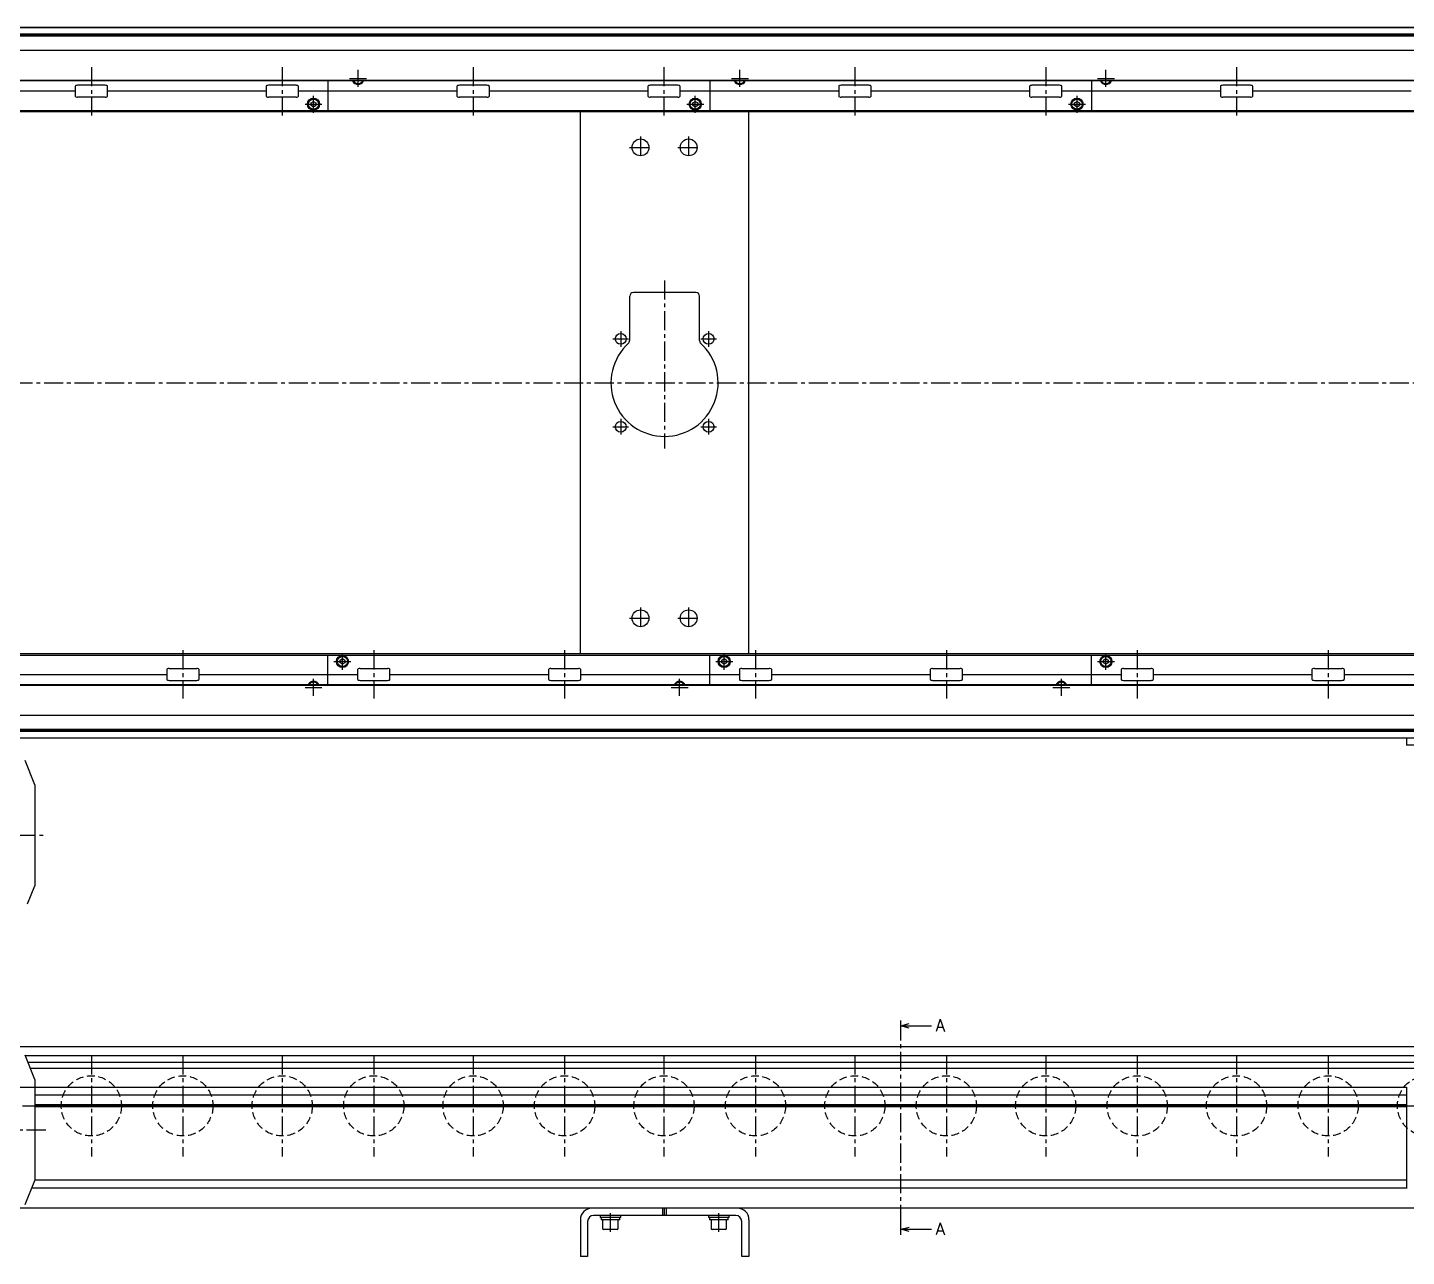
# Model space of a CAD drawing. Extents: x -10 to 2806, y -8 to 1101.
# Drawn here: x 676 to 1821, y 28 to 1048 of the extents above; entities that cross this region are included whole.
import ezdxf

# ---------------------------------------------------------------- set-up
doc = ezdxf.new("R2010")
doc.units = 0
doc.header["$LTSCALE"] = 0.5
doc.linetypes.add('CENTER', pattern=[50.8, 31.75, -6.35, 6.35, -6.35])
doc.linetypes.add('DASHED', pattern=[19.05, 12.7, -6.35])
for name, color, linetype in [('MSM_CENTER', 1, 'CENTER'), ('MSM_CONTINUOUS', 7, 'CONTINUOUS'), ('MSM_DASHED', 4, 'DASHED'), ('MSM_PART_NUMBER', 7, 'CONTINUOUS')]:
    doc.layers.add(name, color=color, linetype=linetype)
doc.styles.get("Standard").update_dxf_attribs({"font": 'txt.shx', "height": 10, "bigfont": 'bigfont.shx'})

# ---------------------------------------------------------------- blocks, each defined once
blk = doc.blocks.new('*U88')
at = {"layer": 'MSM_PART_NUMBER'}
blk.add_text('A', height=10, dxfattribs=at).set_placement((1430.3, 214.9))
blk = doc.blocks.new('*U89')
at = {"layer": 'MSM_PART_NUMBER'}
blk.add_text('A', height=10, dxfattribs=at).set_placement((1430.3, 45.9))

msp = doc.modelspace()

# ---------------------------------------------------------------- linework, layer by layer
at = {"layer": 'MSM_CENTER'}
for p, q in [((729.2, 1015.5), (729.2, 975.5)), ((887.7, 1015.5), (887.7, 975.5)), ((950.7, 999.2), (950.7, 1013.2)), ((1046.2, 1015.5), (1046.2, 975.5)), ((1204.7, 1015.5), (1204.7, 975.5)), ((1267.7, 999.2), (1267.7, 1013.2)), ((1363.2, 1015.5), (1363.2, 975.5)), ((1521.7, 1015.5), (1521.7, 975.5)), ((1571.7, 999.2), (1571.7, 1013.2)), ((1680.2, 1015.5), (1680.2, 975.5)), ((943.7, 1006.2), (957.8, 1006.2)), ((1260.7, 1006.2), (1274.8, 1006.2)), ((1564.7, 1006.2), (1578.8, 1006.2)), ((906.7, 984.8), (920.7, 984.8)), ((913.7, 977.7), (913.7, 991.8)), ((1223.7, 984.8), (1237.8, 984.8)), ((1230.7, 977.7), (1230.7, 991.8)), ((1540.7, 984.8), (1554.8, 984.8)), ((1547.7, 977.7), (1547.7, 991.8)), ((1185.2, 957.9), (1185.2, 939.9)), ((1225.2, 957.9), (1225.2, 939.9)), ((1176.2, 948.9), (1194.3, 948.9)), ((1216.2, 948.9), (1234.3, 948.9)), ((1205.2, 838.4), (1205.2, 698.9)), ((1168.8, 796.4), (1168.8, 783.4)), ((1241.8, 796.4), (1241.8, 783.4)), ((1162.2, 789.9), (1175.2, 789.9)), ((1235.2, 789.9), (1248.2, 789.9)), ((359.7, 753.4), (2048.9, 753.4)), ((1168.8, 723.4), (1168.8, 710.4)), ((1241.8, 723.4), (1241.8, 710.4)), ((1162.2, 716.9), (1175.2, 716.9)), ((1235.2, 716.9), (1248.2, 716.9)), ((1185.2, 566.9), (1185.2, 548.9)), ((1225.2, 566.9), (1225.2, 548.9)), ((1176.2, 557.9), (1194.3, 557.9)), ((1216.2, 557.9), (1234.3, 557.9)), ((805.2, 531.3), (805.2, 491.3)), ((937.7, 515), (937.7, 529)), ((963.7, 531.3), (963.7, 491.3)), ((1122.2, 531.3), (1122.2, 491.3)), ((1254.7, 515), (1254.7, 529)), ((1280.7, 531.3), (1280.7, 491.3)), ((1439.2, 531.3), (1439.2, 491.3)), ((1571.7, 515), (1571.7, 529)), ((1597.7, 531.3), (1597.7, 491.3)), ((1756.2, 531.3), (1756.2, 491.3)), ((930.7, 522), (944.7, 522)), ((1247.7, 522), (1261.8, 522)), ((1564.7, 522), (1578.8, 522)), ((913.7, 493.5), (913.7, 507.5)), ((1217.7, 493.5), (1217.7, 507.5)), ((1534.7, 493.5), (1534.7, 507.5)), ((906.7, 500.5), (920.7, 500.5)), ((1210.7, 500.5), (1224.7, 500.5)), ((1527.7, 500.5), (1541.8, 500.5)), ((362.2, 377.8), (692.2, 377.8)), ((1401.3, 55), (1401.3, 215)), ((729.2, 195), (729.2, 111)), ((805.2, 195), (805.2, 111)), ((887.7, 195), (887.7, 111)), ((963.7, 195), (963.7, 111)), ((1046.2, 195), (1046.2, 111)), ((1122.2, 195), (1122.2, 111)), ((1204.7, 195), (1204.7, 111)), ((1280.7, 195), (1280.7, 111)), ((1363.2, 195), (1363.2, 111)), ((1439.2, 195), (1439.2, 111)), ((1521.7, 195), (1521.7, 111)), ((1597.7, 195), (1597.7, 111)), ((1680.2, 195), (1680.2, 111)), ((1756.2, 195), (1756.2, 111)), ((367.2, 153), (2039.3, 153)), ((472.2, 133), (692.2, 133)), ((1160.3, 48.4), (1160.3, 64)), ((1250.3, 48.4), (1250.3, 64))]:
    msp.add_line(p, q, dxfattribs=at)
at = {"layer": 'MSM_CONTINUOUS'}
for p, q in [((2038.9, 1048.4), (370.6, 1048.4)), ((2037.2, 1048.3), (372.2, 1048.3)), ((2012.6, 1042.9), (396.9, 1042.9)), ((2012.5, 1042), (397, 1042)), ((2012.6, 1041.2), (396.9, 1041.2)), ((2037.2, 1029.5), (372.2, 1029.5)), ((2037.2, 1004.1), (372.2, 1004.1)), ((2037.2, 1004.5), (422.2, 1004.5)), ((715.8, 999.5), (715.8, 991.5)), ((740.7, 1000.5), (717.8, 1000.5)), ((742.7, 991.5), (742.7, 999.5)), ((874.3, 999.5), (874.3, 991.5)), ((899.2, 1000.5), (876.3, 1000.5)), ((901.2, 991.5), (901.2, 999.5)), ((925.7, 1004.1), (925.7, 979.4)), ((950.7, 1003.9), (950.4, 1004.1)), ((951.1, 1004.1), (950.7, 1003.9)), ((1032.8, 999.5), (1032.8, 991.5)), ((1057.7, 1000.5), (1034.8, 1000.5)), ((1059.7, 991.5), (1059.7, 999.5)), ((1191.3, 999.5), (1191.3, 991.5)), ((1216.2, 1000.5), (1193.3, 1000.5)), ((1218.2, 991.5), (1218.2, 999.5)), ((1242.7, 1004.1), (1242.7, 979.4)), ((1267.7, 1003.9), (1267.4, 1004.1)), ((1268.1, 1004.1), (1267.7, 1003.9)), ((1349.8, 999.5), (1349.8, 991.5)), ((1374.7, 1000.5), (1351.8, 1000.5)), ((1376.7, 991.5), (1376.7, 999.5)), ((1508.3, 999.5), (1508.3, 991.5)), ((1533.2, 1000.5), (1510.3, 1000.5)), ((1535.2, 991.5), (1535.2, 999.5)), ((1559.7, 1004.1), (1559.7, 979.4)), ((1571.7, 1003.9), (1571.4, 1004.1)), ((1572.1, 1004.1), (1571.7, 1003.9)), ((1666.8, 999.5), (1666.8, 991.5)), ((1691.7, 1000.5), (1668.8, 1000.5)), ((1693.7, 991.5), (1693.7, 999.5)), ((715.8, 995.5), (584.2, 995.5)), ((740.7, 990.5), (717.8, 990.5)), ((874.3, 995.5), (742.7, 995.5)), ((899.2, 990.5), (876.3, 990.5)), ((1032.8, 995.5), (901.2, 995.5)), ((911.7, 985.9), (913.7, 987.1)), ((911.7, 983.6), (911.7, 985.9)), ((913.7, 987.1), (915.7, 985.9)), ((915.7, 985.9), (915.7, 983.6)), ((1057.7, 990.5), (1034.8, 990.5)), ((1191.3, 995.5), (1059.7, 995.5)), ((1216.2, 990.5), (1193.3, 990.5)), ((1349.8, 995.5), (1218.2, 995.5)), ((1228.7, 985.9), (1230.7, 987.1)), ((1228.7, 983.6), (1228.7, 985.9)), ((1230.7, 987.1), (1232.7, 985.9)), ((1232.7, 985.9), (1232.7, 983.6)), ((1374.7, 990.5), (1351.8, 990.5)), ((1508.3, 995.5), (1376.7, 995.5)), ((1533.2, 990.5), (1510.3, 990.5)), ((1666.8, 995.5), (1535.2, 995.5)), ((1545.7, 985.9), (1547.7, 987.1)), ((1545.7, 983.6), (1545.7, 985.9)), ((1547.7, 987.1), (1549.7, 985.9)), ((1549.7, 985.9), (1549.7, 983.6)), ((1691.7, 990.5), (1668.8, 990.5)), ((1825.3, 995.5), (1693.7, 995.5)), ((2035.2, 979.4), (450.2, 979.4)), ((2038.9, 978.4), (450.2, 978.4)), ((913.7, 982.4), (911.7, 983.6)), ((915.7, 983.6), (913.7, 982.4)), ((1135.3, 528.4), (1135.3, 978.4)), ((1230.7, 982.4), (1228.7, 983.6)), ((1232.7, 983.6), (1230.7, 982.4)), ((1275.3, 528.4), (1275.3, 978.4)), ((1547.7, 982.4), (1545.7, 983.6)), ((1549.7, 983.6), (1547.7, 982.4)), ((1176.2, 825.4), (1176.2, 788.5)), ((1231.3, 828.4), (1179.3, 828.4)), ((1234.3, 788.5), (1234.3, 825.4)), ((2038.9, 528.4), (450.2, 528.4)), ((450.2, 527.4), (2035.2, 527.4)), ((925.7, 502.6), (925.7, 527.4)), ((1242.7, 502.6), (1242.7, 527.4)), ((1559.7, 502.6), (1559.7, 527.4)), ((791.8, 515.3), (791.8, 507.3)), ((793.8, 516.3), (816.7, 516.3)), ((818.7, 507.3), (818.7, 515.3)), ((935.7, 523.2), (937.7, 524.4)), ((935.7, 520.9), (935.7, 523.2)), ((937.7, 519.7), (935.7, 520.9)), ((937.7, 524.4), (939.7, 523.2)), ((939.7, 520.9), (937.7, 519.7)), ((939.7, 523.2), (939.7, 520.9)), ((950.3, 515.3), (950.3, 507.3)), ((952.3, 516.3), (975.2, 516.3)), ((977.2, 507.3), (977.2, 515.3)), ((1108.8, 515.3), (1108.8, 507.3)), ((1110.8, 516.3), (1133.7, 516.3)), ((1135.7, 507.3), (1135.7, 515.3)), ((1252.8, 523.2), (1254.7, 524.4)), ((1252.8, 520.9), (1252.8, 523.2)), ((1254.7, 519.7), (1252.8, 520.9)), ((1254.7, 524.4), (1256.7, 523.2)), ((1256.7, 520.9), (1254.7, 519.7)), ((1256.7, 523.2), (1256.7, 520.9)), ((1267.3, 515.3), (1267.3, 507.3)), ((1269.3, 516.3), (1292.2, 516.3)), ((1294.2, 507.3), (1294.2, 515.3)), ((1425.8, 515.3), (1425.8, 507.3)), ((1427.8, 516.3), (1450.7, 516.3)), ((1452.7, 507.3), (1452.7, 515.3)), ((1569.7, 523.2), (1571.7, 524.4)), ((1569.7, 520.9), (1569.7, 523.2)), ((1571.7, 519.7), (1569.7, 520.9)), ((1571.7, 524.4), (1573.7, 523.2)), ((1573.7, 520.9), (1571.7, 519.7)), ((1573.7, 523.2), (1573.7, 520.9)), ((1584.3, 515.3), (1584.3, 507.3)), ((1586.3, 516.3), (1609.2, 516.3)), ((1611.2, 507.3), (1611.2, 515.3)), ((1742.8, 515.3), (1742.8, 507.3)), ((1744.8, 516.3), (1767.7, 516.3)), ((1769.7, 507.3), (1769.7, 515.3)), ((660.2, 511.3), (791.8, 511.3)), ((793.8, 506.3), (816.7, 506.3)), ((818.7, 511.3), (950.3, 511.3)), ((952.3, 506.3), (975.2, 506.3)), ((977.2, 511.3), (1108.8, 511.3)), ((1110.8, 506.3), (1133.7, 506.3)), ((1135.7, 511.3), (1267.3, 511.3)), ((1269.3, 506.3), (1292.2, 506.3)), ((1294.2, 511.3), (1425.8, 511.3)), ((1427.8, 506.3), (1450.7, 506.3)), ((1452.7, 511.3), (1584.3, 511.3)), ((1586.3, 506.3), (1609.2, 506.3)), ((1611.2, 511.3), (1742.8, 511.3)), ((1744.8, 506.3), (1767.7, 506.3)), ((1769.7, 511.3), (1901.3, 511.3)), ((2037.2, 502.6), (372.2, 502.6)), ((2037.2, 502.2), (422.2, 502.2)), ((913.4, 502.6), (913.7, 502.9)), ((913.7, 502.9), (914.1, 502.6)), ((1217.4, 502.6), (1217.7, 502.9)), ((1217.7, 502.9), (1218.1, 502.6)), ((1534.4, 502.6), (1534.7, 502.9)), ((1534.7, 502.9), (1535.1, 502.6)), ((2037.2, 477.2), (372.2, 477.2)), ((2038.9, 458.4), (370.6, 458.4)), ((2037.2, 458.4), (372.2, 458.4)), ((2012.6, 465.6), (396.9, 465.6)), ((2012.6, 463.9), (396.9, 463.9)), ((2012.5, 464.7), (397, 464.7)), ((1821.2, 458.4), (1821.2, 452.4)), ((1871.2, 452.4), (1821.2, 452.4)), ((682.2, 419.7), (674.2, 439.7)), ((682.2, 419.7), (682.2, 335.8)), ((676.2, 320.8), (682.2, 335.8)), ((1401.3, 215), (1401.3, 224)), ((1401.3, 219.5), (1408.3, 221.4)), ((1401.3, 219.5), (1426.9, 219.5)), ((1408.3, 217.6), (1401.3, 219.5)), ((2037.2, 202), (372.2, 202)), ((682.2, 175), (674.2, 195)), ((2037.2, 194.6), (674.4, 194.6)), ((1921.3, 189), (676.6, 189)), ((1921.3, 184), (678.6, 184)), ((682.2, 175), (682.2, 91)), ((1821.2, 168.3), (667.2, 168.3)), ((1821.2, 161.8), (682.2, 161.8)), ((1821.2, 168.5), (1821.2, 84.5)), ((1821.2, 153.9), (682.2, 153.9)), ((1821.2, 153), (682.2, 153)), ((1821.2, 152.1), (682.2, 152.1)), ((674.2, 71), (682.2, 91)), ((1821.2, 84.8), (679.7, 84.8)), ((1821.2, 91.3), (682.2, 91.3)), ((2038.9, 68), (472.2, 68)), ((1135.3, 58.5), (1135.3, 28)), ((1264.3, 62), (1146.3, 62)), ((1151.8, 62), (1151.8, 60.4)), ((1168.8, 60.4), (1151.8, 60.4)), ((1152.6, 60.4), (1152.6, 58.4)), ((1168, 58.4), (1152.6, 58.4)), ((1153.8, 58.4), (1153.8, 51.2)), ((1166.8, 51.2), (1166.8, 58.4)), ((1168, 58.4), (1168, 60.4)), ((1168.8, 60.4), (1168.8, 62)), ((1203.8, 62), (1203.8, 68)), ((1205.2, 62), (1205.2, 68)), ((1206.8, 62), (1206.8, 68)), ((1241.8, 62), (1241.8, 60.4)), ((1258.8, 60.4), (1241.8, 60.4)), ((1242.6, 60.4), (1242.6, 58.4)), ((1258, 58.4), (1242.6, 58.4)), ((1243.8, 58.4), (1243.8, 51.2)), ((1256.7, 51.2), (1256.7, 58.4)), ((1258, 58.4), (1258, 60.4)), ((1258.8, 60.4), (1258.8, 62)), ((1275.3, 58.5), (1275.3, 28)), ((1141.3, 57), (1141.3, 28)), ((1165.9, 50.4), (1154.6, 50.4)), ((1255.9, 50.4), (1244.6, 50.4)), ((1269.3, 28), (1269.3, 57)), ((1401.3, 46), (1401.3, 55)), ((1401.3, 50.5), (1408.3, 52.4)), ((1408.3, 48.6), (1401.3, 50.5)), ((1401.3, 50.5), (1426.9, 50.5)), ((1141.3, 28), (1135.3, 28)), ((1275.3, 28), (1269.3, 28))]:
    msp.add_line(p, q, dxfattribs=at)
for centre, radius in [((913.7, 984.8), 5), ((913.7, 984.8), 4.25), ((1230.7, 984.8), 5), ((1230.7, 984.8), 4.25), ((1547.7, 984.8), 5), ((1547.7, 984.8), 4.25), ((1185.2, 948.9), 7), ((1225.2, 948.9), 7), ((1168.8, 789.9), 4.5), ((1241.8, 789.9), 4.5), ((1168.8, 716.9), 4.5), ((1241.8, 716.9), 4.5), ((1185.2, 557.9), 7), ((1225.2, 557.9), 7), ((937.7, 522), 5), ((1254.7, 522), 5), ((1571.7, 522), 5), ((937.7, 522), 4.25), ((1254.7, 522), 4.25), ((1571.7, 522), 4.25)]:
    msp.add_circle(centre, radius, dxfattribs=at)
for centre, radius, start, end in [((716.7, 999.4), 0.882, 115.5328, 172.1027), ((717.8, 997.1), 3.41, 89.6687, 115.2454), ((740.7, 997.1), 3.41, 64.7546, 90.3313), ((741.8, 999.4), 0.882, 7.8973, 64.4672), ((875.2, 999.4), 0.882, 115.5328, 172.1027), ((876.3, 997.1), 3.41, 89.6687, 115.2454), ((899.2, 997.1), 3.41, 64.7546, 90.3313), ((900.3, 999.4), 0.882, 7.8973, 64.4672), ((950.7, 1006.2), 5, 204.8346, 335.1654), ((950.7, 1006.2), 4.25, 209.6116, 330.3884), ((1033.7, 999.4), 0.882, 115.5328, 172.1027), ((1034.8, 997.1), 3.41, 89.6687, 115.2454), ((1057.7, 997.1), 3.41, 64.7546, 90.3313), ((1058.8, 999.4), 0.882, 7.8973, 64.4672), ((1192.2, 999.4), 0.882, 115.5328, 172.1027), ((1193.3, 997.1), 3.41, 89.6687, 115.2454), ((1216.2, 997.1), 3.41, 64.7546, 90.3313), ((1217.3, 999.4), 0.882, 7.8973, 64.4672), ((1267.7, 1006.2), 5, 204.8346, 335.1654), ((1267.7, 1006.2), 4.25, 209.6116, 330.3884), ((1350.7, 999.4), 0.882, 115.5328, 172.1027), ((1351.8, 997.1), 3.41, 89.6687, 115.2454), ((1374.7, 997.1), 3.41, 64.7546, 90.3313), ((1375.8, 999.4), 0.882, 7.8973, 64.4672), ((1509.2, 999.4), 0.882, 115.5328, 172.1027), ((1510.3, 997.1), 3.41, 89.6687, 115.2454), ((1533.2, 997.1), 3.41, 64.7546, 90.3313), ((1534.3, 999.4), 0.882, 7.8973, 64.4672), ((1571.7, 1006.2), 5, 204.8346, 335.1654), ((1571.7, 1006.2), 4.25, 209.6116, 330.3884), ((1667.7, 999.4), 0.882, 115.5328, 172.1027), ((1668.8, 997.1), 3.41, 89.6687, 115.2454), ((1691.7, 997.1), 3.41, 64.7546, 90.3313), ((1692.8, 999.4), 0.882, 7.8973, 64.4672), ((716.7, 991.6), 0.882, 187.8973, 244.4672), ((717.8, 993.9), 3.41, 244.7546, 270.3313), ((740.7, 993.9), 3.41, 269.6687, 295.2454), ((741.8, 991.6), 0.882, 295.5328, 352.1027), ((875.2, 991.6), 0.882, 187.8973, 244.4672), ((876.3, 993.9), 3.41, 244.7546, 270.3313), ((899.2, 993.9), 3.41, 269.6687, 295.2454), ((900.3, 991.6), 0.882, 295.5328, 352.1027), ((1033.7, 991.6), 0.882, 187.8973, 244.4672), ((1034.8, 993.9), 3.41, 244.7546, 270.3313), ((1057.7, 993.9), 3.41, 269.6687, 295.2454), ((1058.8, 991.6), 0.882, 295.5328, 352.1027), ((1192.2, 991.6), 0.882, 187.8973, 244.4672), ((1193.3, 993.9), 3.41, 244.7546, 270.3313), ((1216.2, 993.9), 3.41, 269.6687, 295.2454), ((1217.3, 991.6), 0.882, 295.5328, 352.1027), ((1350.7, 991.6), 0.882, 187.8973, 244.4672), ((1351.8, 993.9), 3.41, 244.7546, 270.3313), ((1374.7, 993.9), 3.41, 269.6687, 295.2454), ((1375.8, 991.6), 0.882, 295.5328, 352.1027), ((1509.2, 991.6), 0.882, 187.8973, 244.4672), ((1510.3, 993.9), 3.41, 244.7546, 270.3313), ((1533.2, 993.9), 3.41, 269.6687, 295.2454), ((1534.3, 991.6), 0.882, 295.5328, 352.1027), ((1667.7, 991.6), 0.882, 187.8973, 244.4672), ((1668.8, 993.9), 3.41, 244.7546, 270.3313), ((1691.7, 993.9), 3.41, 269.6687, 295.2454), ((1692.8, 991.6), 0.882, 295.5328, 352.1027), ((1179.3, 825.4), 3, 90, 180), ((1231.3, 825.4), 3, 0, 90), ((1205.2, 753.4), 44.5, 132.3521, 47.6479), ((1173.2, 788.5), 3, 312.3521, 360), ((1237.3, 788.5), 3, 180, 227.6479), ((792.7, 515.2), 0.882, 115.5328, 172.1027), ((793.8, 512.9), 3.41, 89.6687, 115.2454), ((816.7, 512.9), 3.41, 64.7546, 90.3313), ((817.8, 515.2), 0.882, 7.8973, 64.4672), ((951.2, 515.2), 0.882, 115.5328, 172.1027), ((952.3, 512.9), 3.41, 89.6687, 115.2454), ((975.2, 512.9), 3.41, 64.7546, 90.3313), ((976.3, 515.2), 0.882, 7.8973, 64.4672), ((1109.7, 515.2), 0.882, 115.5328, 172.1027), ((1110.8, 512.9), 3.41, 89.6687, 115.2454), ((1133.7, 512.9), 3.41, 64.7546, 90.3313), ((1134.8, 515.2), 0.882, 7.8973, 64.4672), ((1268.2, 515.2), 0.882, 115.5328, 172.1027), ((1269.3, 512.9), 3.41, 89.6687, 115.2454), ((1292.2, 512.9), 3.41, 64.7546, 90.3313), ((1293.3, 515.2), 0.882, 7.8973, 64.4672), ((1426.7, 515.2), 0.882, 115.5328, 172.1027), ((1427.8, 512.9), 3.41, 89.6687, 115.2454), ((1450.7, 512.9), 3.41, 64.7546, 90.3313), ((1451.8, 515.2), 0.882, 7.8973, 64.4672), ((1585.2, 515.2), 0.882, 115.5328, 172.1027), ((1586.3, 512.9), 3.41, 89.6687, 115.2454), ((1609.2, 512.9), 3.41, 64.7546, 90.3313), ((1610.3, 515.2), 0.882, 7.8973, 64.4672), ((1743.7, 515.2), 0.882, 115.5328, 172.1027), ((1744.8, 512.9), 3.41, 89.6687, 115.2454), ((1767.7, 512.9), 3.41, 64.7546, 90.3313), ((1768.8, 515.2), 0.882, 7.8973, 64.4672), ((792.7, 507.4), 0.882, 187.8973, 244.4672), ((793.8, 509.7), 3.41, 244.7546, 270.3313), ((816.7, 509.7), 3.41, 269.6687, 295.2454), ((817.8, 507.4), 0.882, 295.5328, 352.1027), ((913.7, 500.5), 5, 24.8346, 155.1654), ((913.7, 500.5), 4.25, 29.6116, 150.3884), ((951.2, 507.4), 0.882, 187.8973, 244.4672), ((952.3, 509.7), 3.41, 244.7546, 270.3313), ((975.2, 509.7), 3.41, 269.6687, 295.2454), ((976.3, 507.4), 0.882, 295.5328, 352.1027), ((1109.7, 507.4), 0.882, 187.8973, 244.4672), ((1110.8, 509.7), 3.41, 244.7546, 270.3313), ((1133.7, 509.7), 3.41, 269.6687, 295.2454), ((1134.8, 507.4), 0.882, 295.5328, 352.1027), ((1217.7, 500.5), 5, 24.8346, 155.1654), ((1217.7, 500.5), 4.25, 29.6116, 150.3884), ((1268.2, 507.4), 0.882, 187.8973, 244.4672), ((1269.3, 509.7), 3.41, 244.7546, 270.3313), ((1292.2, 509.7), 3.41, 269.6687, 295.2454), ((1293.3, 507.4), 0.882, 295.5328, 352.1027), ((1426.7, 507.4), 0.882, 187.8973, 244.4672), ((1427.8, 509.7), 3.41, 244.7546, 270.3313), ((1450.7, 509.7), 3.41, 269.6687, 295.2454), ((1451.8, 507.4), 0.882, 295.5328, 352.1027), ((1534.7, 500.5), 5, 24.8346, 155.1654), ((1534.7, 500.5), 4.25, 29.6116, 150.3884), ((1585.2, 507.4), 0.882, 187.8973, 244.4672), ((1586.3, 509.7), 3.41, 244.7546, 270.3313), ((1609.2, 509.7), 3.41, 269.6687, 295.2454), ((1610.3, 507.4), 0.882, 295.5328, 352.1027), ((1743.7, 507.4), 0.882, 187.8973, 244.4672), ((1744.8, 509.7), 3.41, 244.7546, 270.3313), ((1767.7, 509.7), 3.41, 269.6687, 295.2454), ((1768.8, 507.4), 0.882, 295.5328, 352.1027), ((1144.8, 58.5), 9.5, 90, 180), ((1146.3, 57), 5, 90, 180), ((1264.3, 57), 5, 0, 90), ((1265.8, 58.5), 9.5, 0, 90), ((1154.6, 51.2), 0.8, 180, 270), ((1165.9, 51.2), 0.8, 270, 0), ((1244.6, 51.2), 0.8, 180, 270), ((1255.9, 51.2), 0.8, 270, 0)]:
    msp.add_arc(centre, radius, start, end, dxfattribs=at)
at = {"layer": 'MSM_DASHED'}
for centre in [(729.2, 153), (805.2, 153), (887.7, 153), (963.7, 153), (1046.2, 153), (1122.2, 153), (1204.7, 153), (1280.7, 153), (1363.2, 153), (1439.2, 153), (1521.7, 153), (1597.7, 153), (1680.2, 153), (1756.2, 153), (1838.8, 153)]:
    msp.add_circle(centre, 25, dxfattribs=at)

# ---------------------------------------------------------------- block references
at = {"layer": 'MSM_CONTINUOUS'}
for name in ['*U88', '*U89']:
    msp.add_blockref(name, (0, 0), dxfattribs=at)

doc.saveas('drawing.dxf')
